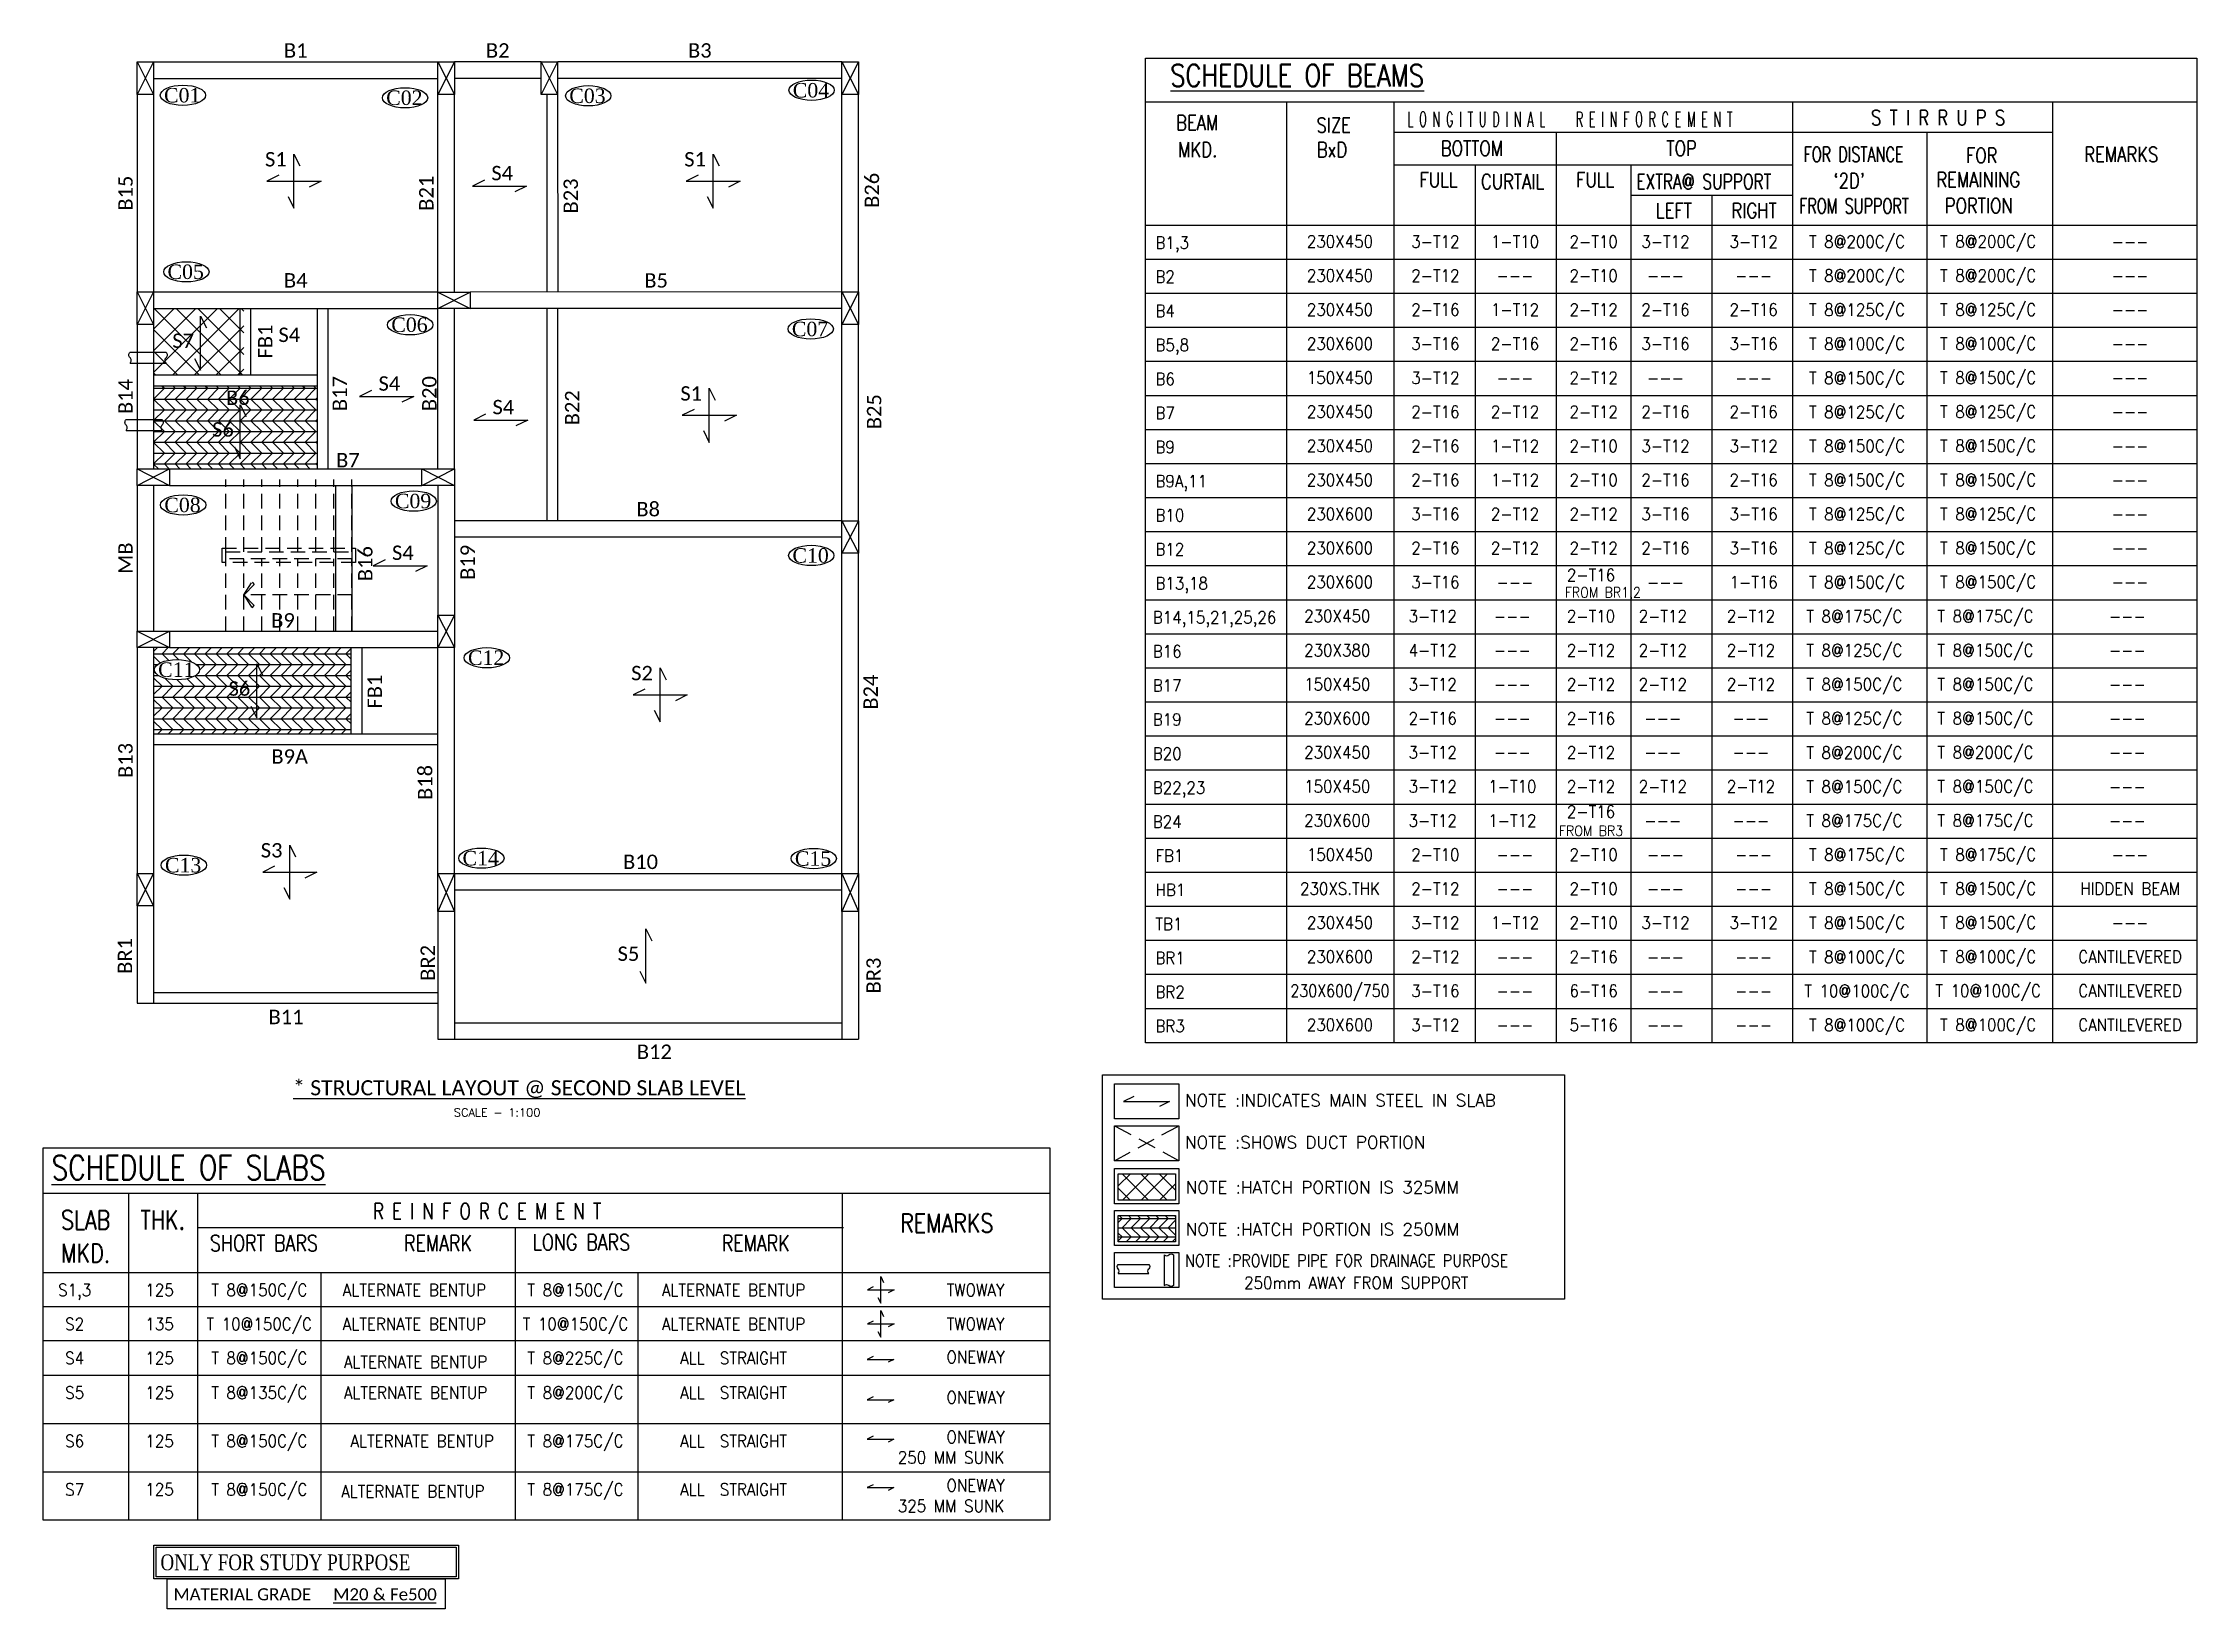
# Model space of a CAD drawing. Extents: x 2007.1 to 2036.9, y 1312.7 to 1334.4.
import ezdxf
from ezdxf.enums import TextEntityAlignment as Align

# ---------------------------------------------------------------- set-up
doc = ezdxf.new("R2010")
doc.units = 0
doc.linetypes.add('HIDDEN', pattern=[0.375, 0.25, -0.125])
for name, color, linetype in [('ARCH__BM_', 253, 'HIDDEN'), ('BAHUBALI_TITLE__BM_', 4, 'CONTINUOUS'), ('BEAM__BM_', 130, 'CONTINUOUS'), ('BEAM_TEXT__BM_', 20, 'CONTINUOUS'), ('BORDER__BM_', 40, 'CONTINUOUS'), ('COLUMN__BM_', 50, 'CONTINUOUS'), ('COLUMN_TEXT__BM_', 7, 'CONTINUOUS'), ('COLUMN_TEXT_BOX__BM_', 253, 'CONTINUOUS'), ('DIMENSIONS__BM_', 251, 'CONTINUOUS'), ('DUCT__BM_', 8, 'HIDDEN'), ('SCHEDULE_TEXT__BM_', 7, 'CONTINUOUS'), ('SECTION_BORDER__BM_', 8, 'CONTINUOUS'), ('SLAB_MARK__BM_', 251, 'CONTINUOUS'), ('SLAB_TEXT__BM_', 7, 'CONTINUOUS'), ('SLEEVE__BM_', 80, 'CONTINUOUS'), ('SUB_TITLE__BM_', 3, 'CONTINUOUS'), ('SUNK_BY_200MM__BM_', 201, 'CONTINUOUS'), ('SUNK_BY_325MM__BM_', 150, 'CONTINUOUS'), ('TABLE__BM_', 251, 'CONTINUOUS'), ('TEXT1__BM_', 1, 'CONTINUOUS'), ('TEXT_LEGEND___BM_', 7, 'CONTINUOUS'), ('TITLE__BM_', 6, 'CONTINUOUS'), ('TITLE_TEXT__BM_', 7, 'CONTINUOUS')]:
    doc.layers.add(name, color=color, linetype=linetype)
doc.styles.add('CALIBRI', font='calibri.ttf')
doc.styles.add('GA', font='GARA.TTF')
doc.styles.add('NAME', font='times.ttf')
doc.styles.add('ROMANS', font='romans')
doc.styles.add('RRR', font='romans.shx', dxfattribs={"height": 0.18})

# ---------------------------------------------------------------- blocks, each defined once
blk = doc.blocks.new('PIPE')
at = {"layer": 'SLEEVE__BM_'}
for p, q in [((0.001, 0.517), (0.001, 0.016)), ((0.151, 0.518), (0.151, 0.015))]:
    blk.add_line(p, q, dxfattribs=at)
for points in [[(0.151, 0.518, -0.422034), (0.076, 0.518)], [(0.151, 0.015, 0.422765), (0.076, 0.015)]]:
    blk.add_lwpolyline(points, format="xyb", dxfattribs=at)
for centre, start, end in [((0.039, 0.48), 44.6329, 135.5046), ((0.039, 0.053), 224.4858, 315.3902)]:
    blk.add_arc(centre, 0.0532, start, end, dxfattribs=at)
blk = doc.blocks.new('SDAHDFS')
at = {"layer": 'SUNK_BY_200MM__BM_'}
h = blk.add_hatch(dxfattribs=at)
h.set_pattern_fill('GLB', color=256, scale=0.1275, style=0)
h.set_pattern_definition([(0, (-589.31622, -728.38512), (0, 0.1275), []), (315, (-589.31622, -728.38512), (0.1275, 0), [0.18031223, -0.18031223]), (45, (-589.31622, -728.38512), (0.1275, 0), [0.18031223, -0.18031223])])
h.paths.add_polyline_path([(-1297.536, -1246.031), (-1297.536, -1246.396), (-1296.741, -1246.396), (-1296.741, -1246.031)])
at = {"layer": 'SUNK_BY_325MM__BM_'}
h = blk.add_hatch(dxfattribs=at)
h.set_pattern_fill('ARCHT02', color=256, scale=0.1275, style=0)
h.set_pattern_definition([(45, (-589.31622, -728.38512), (-0.128021683, 0.128021683), []), (135, (-589.31622, -728.38512), (-0.128021683, -0.128021683), [])])
h.paths.add_polyline_path([(-1297.536, -1245.45), (-1297.536, -1245.815), (-1296.741, -1245.815), (-1296.741, -1245.45)])
at = {"layer": 'DUCT__BM_'}
for p, q in [((-1297.589, -1245.272), (-1296.696, -1244.786)), ((-1296.696, -1245.272), (-1297.589, -1244.786))]:
    blk.add_line(p, q, dxfattribs=at)
at = {"layer": 'SECTION_BORDER__BM_'}
for points in [[(-1297.756, -1244.078), (-1291.35, -1244.078), (-1291.35, -1247.188), (-1297.756, -1247.188)], [(-1297.589, -1244.205), (-1296.696, -1244.205), (-1296.696, -1244.691), (-1297.589, -1244.691)], [(-1297.589, -1244.786), (-1296.696, -1244.786), (-1296.696, -1245.272), (-1297.589, -1245.272)], [(-1297.589, -1245.38), (-1296.696, -1245.38), (-1296.696, -1245.866), (-1297.589, -1245.866)], [(-1297.589, -1245.961), (-1296.696, -1245.961), (-1296.696, -1246.447), (-1297.589, -1246.447)], [(-1297.589, -1246.542), (-1296.696, -1246.542), (-1296.696, -1247.027), (-1297.589, -1247.027)]]:
    blk.add_lwpolyline(points, close=True, dxfattribs=at)
at = {"layer": 'SLAB_MARK__BM_'}
blk.add_lwpolyline([(-1297.322, -1244.379), (-1297.461, -1244.448), (-1296.824, -1244.448), (-1296.963, -1244.518)], dxfattribs=at)
at = {"layer": 'SUNK_BY_200MM__BM_'}
blk.add_lwpolyline([(-1297.536, -1246.031), (-1296.741, -1246.031), (-1296.741, -1246.396), (-1297.536, -1246.396)], close=True, dxfattribs=at)
at = {"layer": 'SUNK_BY_325MM__BM_'}
blk.add_lwpolyline([(-1297.536, -1245.45), (-1296.741, -1245.45), (-1296.741, -1245.815), (-1297.536, -1245.815)], close=True, dxfattribs=at)
at = {"layer": 'SLEEVE__BM_', "xscale": -0.8467714429093139, "yscale": 0.8467714429093139, "zscale": 0.846771442909284, "rotation": 90}
blk.add_blockref('PIPE', (-1297.1, -1246.706), dxfattribs=at)
at = {"layer": 'SLEEVE__BM_', "xscale": -0.8467714429093139, "yscale": 0.8467714429093139, "zscale": 0.846771442909284}
blk.add_blockref('PIPE', (-1296.77, -1247.012), dxfattribs=at)
at = {"layer": 'TEXT_LEGEND___BM_', "linetype": 'CONTINUOUS', "style": 'ROMANS'}
for s, p in [('NOTE :INDICATES MAIN STEEL IN SLAB', (-1296.61, -1244.519)), ('NOTE :SHOWS DUCT PORTION', (-1296.61, -1245.1)), ('NOTE :HATCH PORTION IS 325MM ', (-1296.601, -1245.725)), ('NOTE :HATCH PORTION IS 250MM ', (-1296.599, -1246.308))]:
    blk.add_text(s, height=0.17, dxfattribs=at).set_placement(p)
for s, width, p in [('NOTE :PROVIDE PIPE FOR DRAINAGE PURPOSE', 0.85, (-1296.61, -1246.74)), ('250mm AWAY FROM SUPPORT ', 0.9, (-1295.791, -1247.048))]:
    blk.add_text(s, height=0.17, dxfattribs=dict(at, width=width)).set_placement(p)
blk = doc.blocks.new('FHGH')
at = {"layer": 'BAHUBALI_TITLE__BM_'}
blk.add_line((875.277, 253.274), (876.703, 253.274), dxfattribs=at)
at = {"layer": 'BORDER__BM_'}
blk.add_lwpolyline([(872.975, 253.606), (876.83, 253.606), (876.83, 253.19), (872.975, 253.19)], close=True, dxfattribs=at)
at = {"layer": 'SLAB_TEXT__BM_', "style": 'CALIBRI'}
for s, p in [('MATERIAL GRADE  ', (873.063, 253.308)), ('M20 & Fe500', (875.277, 253.308))]:
    blk.add_text(s, height=0.168, dxfattribs=at).set_placement(p)
blk = doc.blocks.new('SLAB_MARK_2W')
at = {"layer": 'SLAB_MARK__BM_'}
for points in [[(823.179, 262.454), (822.983, 262.356), (823.879, 262.356), (823.684, 262.258)], [(823.334, 262.104), (823.431, 261.908), (823.431, 262.804), (823.529, 262.609)]]:
    blk.add_lwpolyline(points, dxfattribs=at)
blk = doc.blocks.new('FHGJG')
at = {"layer": 'SLAB_MARK__BM_'}
for points in [[(652.264, 340.805), (652.346, 340.641), (652.346, 341.391), (652.428, 341.227)], [(652.135, 341.098), (651.971, 341.016), (652.721, 341.016), (652.557, 340.934)]]:
    blk.add_lwpolyline(points, dxfattribs=at)
blk = doc.blocks.new('R')
at = {"layer": 'BORDER__BM_'}
for points in [[(871.132, 254.446), (878.673, 254.446), (878.673, 253.606), (871.132, 253.606)], [(871.188, 254.39), (878.617, 254.39), (878.617, 253.662), (871.188, 253.662)]]:
    blk.add_lwpolyline(points, close=True, dxfattribs=at)

msp = doc.modelspace()

# ---------------------------------------------------------------- hatches: boundary and pattern name
at = {"layer": 'SUNK_BY_200MM__BM_'}
h = msp.add_hatch(dxfattribs=at)
h.set_pattern_fill('GLB', color=256, scale=0.15, style=0)
h.set_pattern_definition([(0, (3297.68634, 2528.57935), (0, 0.15), []), (315, (3297.68634, 2528.57935), (0.15, 0), [0.212132034, -0.212132034]), (45, (3297.68634, 2528.57935), (0.15, 0), [0.212132034, -0.212132034])])
h.paths.add_polyline_path([(2010.857, 1329.663), (2008.587, 1329.663), (2008.587, 1328.513), (2008.807, 1328.513), (2010.857, 1328.513)])
h.paths.add_polyline_path([(2009.346, 1328.904), (2009.753, 1328.904), (2009.753, 1329.211), (2009.346, 1329.211)], flags=24)
h.paths.add_polyline_path([(2009.538, 1329.369), (2009.971, 1329.369), (2009.971, 1329.676), (2009.538, 1329.676)], flags=9)
h = msp.add_hatch(dxfattribs=at)
h.set_pattern_fill('GLB', color=256, scale=0.15, style=0)
h.set_pattern_definition([(0, (3251.60368, 2552.64755), (0, 0.15), []), (315, (3251.60368, 2552.64755), (0.15, 0), [0.212132034, -0.212132034]), (45, (3251.60368, 2552.64755), (0.15, 0), [0.212132034, -0.212132034])])
h.paths.add_polyline_path([(2011.327, 1326.033), (2008.807, 1326.033), (2008.587, 1326.033), (2008.587, 1324.833), (2011.327, 1324.833)])
edge = h.paths.add_edge_path(flags=16)
edge.add_ellipse((2008.911, 1325.727), major_axis=(-0.314, 0), ratio=0.447656, start_angle=0, end_angle=360)
h.paths.add_polyline_path([(2009.575, 1325.312), (2009.982, 1325.312), (2009.982, 1325.619), (2009.575, 1325.619)], flags=24)
h.paths.add_polyline_path([(2008.599, 1325.572), (2009.194, 1325.572), (2009.194, 1325.879), (2008.599, 1325.879)], flags=24)
at = {"layer": 'SUNK_BY_325MM__BM_'}
h = msp.add_hatch(dxfattribs=at)
h.set_pattern_fill('ARCHT02', color=256, scale=0.15, style=0)
h.set_pattern_definition([(45, (3297.68634, 2528.57935), (-0.150613744, 0.150613744), []), (135, (3297.68634, 2528.57935), (-0.150613744, -0.150613744), [])])
h.paths.add_polyline_path([(2009.837, 1330.735), (2008.587, 1330.735), (2008.587, 1330.515), (2008.587, 1329.813), (2009.837, 1329.813)])
h.paths.add_polyline_path([(2008.795, 1330.133), (2009.202, 1330.133), (2009.202, 1330.441), (2008.795, 1330.441)], flags=24)

# ---------------------------------------------------------------- linework, layer by layer
at = {"layer": 'ARCH__BM_', "ltscale": 0.8}
for p, q in [((2009.587, 1327.363), (2009.587, 1328.363)), ((2009.837, 1327.363), (2009.837, 1328.363)), ((2010.087, 1327.363), (2010.087, 1328.363)), ((2010.337, 1327.363), (2010.337, 1328.363)), ((2010.587, 1327.363), (2010.587, 1328.363)), ((2010.837, 1327.363), (2010.837, 1328.363)), ((2011.087, 1327.363), (2011.087, 1328.363)), ((2011.337, 1327.363), (2011.337, 1328.363)), ((2009.587, 1326.263), (2009.587, 1327.263)), ((2009.837, 1326.263), (2009.837, 1327.263)), ((2010.087, 1326.263), (2010.087, 1327.263)), ((2010.337, 1326.263), (2010.337, 1327.263)), ((2010.587, 1326.263), (2010.587, 1327.263)), ((2010.837, 1326.263), (2010.837, 1327.263)), ((2011.087, 1326.263), (2011.087, 1327.263)), ((2011.337, 1326.263), (2011.337, 1327.263)), ((2009.837, 1326.763), (2009.952, 1326.94)), ((2009.98, 1326.91), (2009.837, 1326.763)), ((2011.337, 1326.763), (2009.837, 1326.763)), ((2009.837, 1326.763), (2009.952, 1326.586)), ((2009.98, 1326.616), (2009.837, 1326.763)), ((2009.952, 1326.94), (2009.98, 1326.91)), ((2009.952, 1326.586), (2009.98, 1326.616))]:
    msp.add_line(p, q, dxfattribs=at)
for points in [[(2009.537, 1327.413), (2011.387, 1327.413), (2011.387, 1327.213), (2009.537, 1327.213)], [(2009.587, 1327.363), (2011.337, 1327.363), (2011.337, 1327.263), (2009.587, 1327.263)]]:
    msp.add_lwpolyline(points, close=True, dxfattribs=at)
at = {"layer": 'BEAM__BM_'}
for p, q in [((2008.587, 1334.153), (2012.527, 1334.153)), ((2008.587, 1333.923), (2012.527, 1333.923)), ((2013.957, 1334.153), (2012.757, 1334.153)), ((2013.957, 1333.923), (2012.757, 1333.923)), ((2018.127, 1334.153), (2014.19, 1334.153)), ((2018.127, 1333.923), (2014.19, 1333.923)), ((2008.357, 1333.703), (2008.357, 1330.965)), ((2008.587, 1333.703), (2008.587, 1330.965)), ((2012.527, 1330.963), (2012.527, 1333.703)), ((2012.757, 1330.963), (2012.757, 1333.703)), ((2014.037, 1333.703), (2014.038, 1330.963)), ((2014.187, 1333.703), (2014.188, 1330.963)), ((2018.127, 1330.965), (2018.127, 1333.703)), ((2018.357, 1330.965), (2018.357, 1333.703)), ((2008.587, 1330.965), (2012.527, 1330.965)), ((2018.127, 1330.965), (2012.977, 1330.963)), ((2008.587, 1330.735), (2012.527, 1330.735)), ((2009.787, 1329.813), (2009.787, 1330.735)), ((2009.937, 1329.813), (2009.937, 1330.735)), ((2010.857, 1328.513), (2010.857, 1330.735)), ((2011.007, 1328.513), (2011.007, 1330.735)), ((2012.527, 1328.513), (2012.527, 1330.733)), ((2012.757, 1328.513), (2012.757, 1330.733)), ((2018.127, 1330.735), (2012.977, 1330.733)), ((2014.037, 1330.733), (2014.037, 1327.793)), ((2014.187, 1330.733), (2014.187, 1327.793)), ((2008.357, 1330.515), (2008.357, 1328.513)), ((2008.587, 1330.515), (2008.587, 1328.513)), ((2018.127, 1327.793), (2018.127, 1330.515)), ((2018.357, 1327.793), (2018.357, 1330.515)), ((2008.587, 1329.813), (2010.857, 1329.813)), ((2008.587, 1329.663), (2010.857, 1329.663)), ((2008.357, 1328.283), (2008.357, 1326.263)), ((2008.587, 1328.283), (2008.587, 1326.263)), ((2008.807, 1328.513), (2012.307, 1328.513)), ((2008.807, 1328.283), (2012.307, 1328.283)), ((2011.107, 1328.283), (2011.107, 1326.263)), ((2011.337, 1328.283), (2011.337, 1326.263)), ((2012.527, 1328.283), (2012.527, 1326.483)), ((2012.757, 1328.283), (2012.757, 1326.483)), ((2018.127, 1327.793), (2012.757, 1327.793)), ((2018.127, 1327.563), (2012.757, 1327.563)), ((2018.127, 1322.903), (2018.127, 1327.343)), ((2018.357, 1322.903), (2018.357, 1327.343)), ((2008.807, 1326.263), (2012.527, 1326.263)), ((2008.357, 1326.033), (2008.357, 1322.903)), ((2008.587, 1326.033), (2008.587, 1322.903)), ((2008.807, 1326.033), (2012.527, 1326.033)), ((2011.327, 1324.833), (2011.327, 1326.033)), ((2011.477, 1324.833), (2011.477, 1326.033)), ((2012.527, 1322.903), (2012.527, 1326.033)), ((2012.757, 1322.903), (2012.757, 1326.033)), ((2012.527, 1324.833), (2008.587, 1324.833)), ((2012.527, 1324.683), (2008.587, 1324.683)), ((2012.757, 1322.903), (2018.127, 1322.903)), ((2012.757, 1322.673), (2018.127, 1322.673)), ((2008.357, 1322.453), (2008.357, 1321.103)), ((2008.587, 1322.453), (2008.587, 1321.103)), ((2012.527, 1322.373), (2012.527, 1320.603)), ((2012.757, 1322.373), (2012.757, 1320.603)), ((2018.127, 1322.373), (2018.127, 1320.603)), ((2018.357, 1322.373), (2018.357, 1320.603)), ((2008.357, 1321.103), (2012.527, 1321.103)), ((2008.587, 1321.253), (2012.527, 1321.253)), ((2012.757, 1320.833), (2018.127, 1320.833)), ((2012.527, 1320.603), (2018.357, 1320.603))]:
    msp.add_line(p, q, dxfattribs=at)
at = {"layer": 'BORDER__BM_'}
for p, q in [((2022.336, 1333.6), (2036.91, 1333.6)), ((2036.91, 1331.887), (2022.336, 1331.887)), ((2007.055, 1318.47), (2021.011, 1318.47))]:
    msp.add_line(p, q, dxfattribs=at)
for points in [[(2022.336, 1334.208), (2036.91, 1334.208), (2036.91, 1320.554), (2022.336, 1320.554)], [(2021.011, 1313.933), (2007.055, 1313.933), (2007.055, 1319.099), (2021.011, 1319.099)]]:
    msp.add_lwpolyline(points, close=True, dxfattribs=at)
at = {"layer": 'COLUMN__BM_'}
for p, q in [((2008.357, 1334.153), (2008.587, 1333.703)), ((2008.587, 1334.153), (2008.357, 1333.703)), ((2012.527, 1334.153), (2012.757, 1333.703)), ((2012.757, 1334.153), (2012.527, 1333.703)), ((2013.957, 1334.153), (2014.187, 1333.703)), ((2014.187, 1334.153), (2013.957, 1333.703)), ((2018.127, 1334.153), (2018.357, 1333.703)), ((2018.357, 1334.153), (2018.127, 1333.703)), ((2008.357, 1330.965), (2008.587, 1330.515)), ((2008.587, 1330.965), (2008.357, 1330.515)), ((2012.527, 1330.733), (2012.977, 1330.963)), ((2012.527, 1330.963), (2012.977, 1330.733)), ((2018.127, 1330.965), (2018.357, 1330.515)), ((2018.357, 1330.965), (2018.127, 1330.515)), ((2008.357, 1328.283), (2008.807, 1328.513)), ((2008.357, 1328.513), (2008.807, 1328.283)), ((2012.307, 1328.283), (2012.757, 1328.513)), ((2012.307, 1328.513), (2012.757, 1328.283)), ((2018.127, 1327.793), (2018.357, 1327.343)), ((2018.357, 1327.793), (2018.127, 1327.343)), ((2012.527, 1326.483), (2012.757, 1326.033)), ((2012.757, 1326.483), (2012.527, 1326.033)), ((2008.357, 1326.033), (2008.807, 1326.263)), ((2008.357, 1326.263), (2008.807, 1326.033)), ((2008.357, 1322.903), (2008.587, 1322.453)), ((2008.587, 1322.903), (2008.357, 1322.453)), ((2012.527, 1322.903), (2012.757, 1322.373)), ((2012.757, 1322.903), (2012.527, 1322.373)), ((2018.127, 1322.903), (2018.357, 1322.373)), ((2018.357, 1322.903), (2018.127, 1322.373))]:
    msp.add_line(p, q, dxfattribs=at)
for points in [[(2008.357, 1334.153), (2008.587, 1334.153), (2008.587, 1333.703), (2008.357, 1333.703)], [(2012.527, 1334.153), (2012.757, 1334.153), (2012.757, 1333.703), (2012.527, 1333.703)], [(2013.957, 1334.153), (2014.187, 1334.153), (2014.187, 1333.703), (2013.957, 1333.703)], [(2018.127, 1334.153), (2018.357, 1334.153), (2018.357, 1333.703), (2018.127, 1333.703)], [(2008.357, 1330.965), (2008.587, 1330.965), (2008.587, 1330.515), (2008.357, 1330.515)], [(2012.527, 1330.733), (2012.527, 1330.963), (2012.977, 1330.963), (2012.977, 1330.733)], [(2018.127, 1330.965), (2018.357, 1330.965), (2018.357, 1330.515), (2018.127, 1330.515)], [(2008.357, 1328.283), (2008.357, 1328.513), (2008.807, 1328.513), (2008.807, 1328.283)], [(2012.307, 1328.283), (2012.307, 1328.513), (2012.757, 1328.513), (2012.757, 1328.283)], [(2018.127, 1327.793), (2018.357, 1327.793), (2018.357, 1327.343), (2018.127, 1327.343)], [(2012.527, 1326.483), (2012.757, 1326.483), (2012.757, 1326.033), (2012.527, 1326.033)], [(2008.357, 1326.033), (2008.357, 1326.263), (2008.807, 1326.263), (2008.807, 1326.033)], [(2008.357, 1322.903), (2008.587, 1322.903), (2008.587, 1322.453), (2008.357, 1322.453)], [(2012.527, 1322.903), (2012.757, 1322.903), (2012.757, 1322.373), (2012.527, 1322.373)], [(2018.127, 1322.903), (2018.357, 1322.903), (2018.357, 1322.373), (2018.127, 1322.373)]]:
    msp.add_lwpolyline(points, close=True, dxfattribs=at)
at = {"layer": 'COLUMN_TEXT_BOX__BM_'}
for centre in [(2017.708, 1333.761), (2008.993, 1333.691), (2012.072, 1333.656), (2014.611, 1333.684), (2009.042, 1331.243), (2012.143, 1330.509), (2017.695, 1330.451), (2008.997, 1328.011), (2012.193, 1328.065), (2017.703, 1327.311), (2008.911, 1325.727), (2013.206, 1325.892), (2009.006, 1323.017), (2013.13, 1323.114), (2017.737, 1323.108)]:
    msp.add_ellipse(centre, major_axis=(-0.314, 0), ratio=0.447656, dxfattribs=at)
at = {"layer": 'SLAB_MARK__BM_'}
for points in [[(2013.172, 1332.515), (2013.008, 1332.433), (2013.758, 1332.433), (2013.594, 1332.351)], [(2009.156, 1330.044), (2009.238, 1329.881), (2009.238, 1330.63), (2009.319, 1330.467)], [(2011.607, 1329.597), (2011.443, 1329.516), (2012.193, 1329.516), (2012.029, 1329.434)], [(2009.707, 1328.815), (2009.789, 1328.651), (2009.789, 1329.401), (2009.871, 1329.237)], [(2013.187, 1329.27), (2013.024, 1329.188), (2013.773, 1329.188), (2013.61, 1329.106)], [(2011.795, 1327.251), (2011.631, 1327.169), (2012.381, 1327.169), (2012.217, 1327.087)], [(2009.936, 1325.223), (2010.018, 1325.059), (2010.018, 1325.809), (2010.1, 1325.645)], [(2015.328, 1321.546), (2015.41, 1321.382), (2015.41, 1322.132), (2015.492, 1321.969)], [(2018.559, 1316.205), (2018.478, 1316.165), (2018.848, 1316.165), (2018.767, 1316.125)], [(2018.559, 1315.646), (2018.478, 1315.605), (2018.848, 1315.605), (2018.767, 1315.565)], [(2018.559, 1315.098), (2018.478, 1315.057), (2018.848, 1315.057), (2018.767, 1315.017)], [(2018.559, 1314.426), (2018.478, 1314.386), (2018.848, 1314.386), (2018.767, 1314.345)]]:
    msp.add_lwpolyline(points, dxfattribs=at)
at = {"layer": 'TABLE__BM_'}
for p, q in [((2024.292, 1333.6), (2024.292, 1320.554)), ((2025.778, 1333.6), (2025.778, 1320.554)), ((2031.306, 1333.6), (2031.306, 1320.554)), ((2034.906, 1333.6), (2034.906, 1320.554)), ((2034.906, 1333.177), (2025.778, 1333.177)), ((2028.029, 1333.177), (2028.029, 1320.554)), ((2031.306, 1333.177), (2031.306, 1320.554)), ((2033.168, 1333.177), (2033.168, 1320.554)), ((2025.778, 1332.726), (2028.029, 1332.726)), ((2026.907, 1332.726), (2026.907, 1320.554)), ((2028.029, 1332.726), (2031.306, 1332.726)), ((2029.062, 1332.726), (2029.062, 1320.554)), ((2031.306, 1332.726), (2031.306, 1320.554)), ((2029.062, 1332.307), (2031.306, 1332.307)), ((2030.184, 1332.307), (2030.184, 1320.554)), ((2036.91, 1331.415), (2022.336, 1331.415)), ((2036.91, 1330.943), (2022.336, 1330.943)), ((2036.91, 1330.471), (2022.336, 1330.471)), ((2036.91, 1329.999), (2022.336, 1329.999)), ((2036.91, 1329.526), (2022.336, 1329.526)), ((2036.91, 1329.054), (2022.336, 1329.054)), ((2036.91, 1328.582), (2022.336, 1328.582)), ((2036.91, 1328.11), (2022.336, 1328.11)), ((2036.91, 1327.637), (2022.336, 1327.637)), ((2036.91, 1327.165), (2022.336, 1327.165)), ((2036.91, 1326.693), (2022.336, 1326.693)), ((2036.91, 1326.221), (2022.336, 1326.221)), ((2036.91, 1325.749), (2022.336, 1325.749)), ((2036.91, 1325.276), (2022.336, 1325.276)), ((2036.91, 1324.804), (2022.336, 1324.804)), ((2036.91, 1324.332), (2022.336, 1324.332)), ((2036.91, 1323.86), (2022.336, 1323.86)), ((2036.91, 1323.387), (2022.336, 1323.387)), ((2036.91, 1322.915), (2022.336, 1322.915)), ((2036.91, 1322.443), (2022.336, 1322.443)), ((2036.91, 1321.971), (2022.336, 1321.971)), ((2036.91, 1321.499), (2022.336, 1321.499)), ((2036.91, 1321.026), (2022.336, 1321.026)), ((2008.245, 1313.933), (2008.245, 1318.47)), ((2009.198, 1313.933), (2009.198, 1318.47)), ((2009.198, 1313.933), (2009.198, 1318.47)), ((2009.198, 1313.933), (2009.198, 1318.47)), ((2009.198, 1313.933), (2009.198, 1318.47)), ((2009.198, 1313.933), (2009.198, 1318.47)), ((2018.138, 1313.933), (2018.138, 1318.47)), ((2018.138, 1313.933), (2018.138, 1318.47)), ((2018.138, 1313.933), (2018.138, 1318.47)), ((2018.138, 1313.933), (2018.138, 1318.47)), ((2018.138, 1313.933), (2018.138, 1318.47)), ((2009.198, 1317.995), (2018.151, 1317.995)), ((2013.602, 1313.933), (2013.602, 1317.995)), ((2007.055, 1317.37), (2021.011, 1317.37)), ((2010.909, 1313.933), (2010.909, 1317.37)), ((2015.305, 1313.933), (2015.305, 1317.37)), ((2007.055, 1316.898), (2021.011, 1316.898)), ((2007.055, 1316.426), (2021.011, 1316.426)), ((2007.055, 1316.426), (2021.011, 1316.426)), ((2007.055, 1315.947), (2021.011, 1315.947)), ((2007.055, 1315.276), (2021.011, 1315.276)), ((2007.055, 1314.604), (2021.011, 1314.604))]:
    msp.add_line(p, q, dxfattribs=at)

# ---------------------------------------------------------------- block references
at = {"layer": 'BAHUBALI_TITLE__BM_'}
for name, p, xscale, yscale, zscale in [('SLAB_MARK_2W', (1678.611, 1208.782), 0.4129732071154703, 0.4129732071154703, 0.4129732071154703), ('SLAB_MARK_2W', (1678.611, 1208.31), 0.4129732071154703, 0.4129732071154703, 0.4129732071154703), ('R', (1520.757, 1171.101), 0.5599999999999999, 0.5599999999999999, 0.5599999999999999)]:
    msp.add_blockref(name, p, dxfattribs=dict(at, xscale=xscale, yscale=yscale, zscale=zscale))
msp.add_blockref('FHGH', (1135.8, 1059.515), dxfattribs=at)
at = {"layer": 'DIMENSIONS__BM_'}
msp.add_blockref('SDAHDFS', (3319.494, 2564.189), dxfattribs=at)
at = {"layer": 'SLAB_MARK__BM_'}
for p in [(1358.187, 991.485), (1363.998, 991.485), (1363.944, 988.238), (1363.262, 984.361), (1358.128, 981.904)]:
    msp.add_blockref('FHGJG', p, dxfattribs=at)
at = {"layer": 'SLEEVE__BM_', "xscale": -0.9962016975403694, "yscale": 0.9962016975403694, "zscale": 0.996201697540334, "rotation": 90}
for p in [(2008.776, 1330.129), (2008.721, 1329.196)]:
    msp.add_blockref('PIPE', p, dxfattribs=at)

# ---------------------------------------------------------------- texts
at = {"layer": 'BEAM_TEXT__BM_', "style": 'CALIBRI'}
for s, p in [('B1', (2010.557, 1334.153)), ('B2', (2013.357, 1334.153)), ('B3', (2016.158, 1334.153)), ('B4', (2010.557, 1330.965)), ('B5', (2015.552, 1330.964)), ('B6', (2009.754, 1329.338)), ('B7', (2011.28, 1328.472)), ('B8', (2015.442, 1327.793)), ('B9', (2010.38, 1326.251)), ('B9A', (2010.473, 1324.363)), ('B10', (2015.336, 1322.903)), ('B11', (2010.423, 1320.752)), ('B12', (2015.528, 1320.27))]:
    msp.add_text(s, height=0.2, dxfattribs=at).set_placement(p, align=Align.BOTTOM_CENTER)
for s, p in [('B15', (2008.357, 1332.334)), ('B21', (2012.527, 1332.333)), ('B23', (2014.529, 1332.295)), ('B26', (2018.703, 1332.373)), ('FB1', (2010.294, 1330.277)), ('B14', (2008.357, 1329.514)), ('B17', (2011.327, 1329.555)), ('B20', (2012.569, 1329.555)), ('B22', (2014.549, 1329.358)), ('B25', (2018.734, 1329.304)), ('MB', (2008.357, 1327.273)), ('B16', (2011.681, 1327.197)), ('B19', (2013.1, 1327.216)), ('FB1', (2011.812, 1325.423)), ('B24', (2018.686, 1325.415)), ('B13', (2008.357, 1324.468)), ('B18', (2012.51, 1324.163)), ('BR1', (2008.349, 1321.758)), ('BR2', (2012.547, 1321.662)), ('BR3', (2018.726, 1321.487))]:
    msp.add_text(s, height=0.2, rotation=90, dxfattribs=at).set_placement(p, align=Align.BOTTOM_CENTER)
at = {"layer": 'COLUMN_TEXT__BM_', "style": 'NAME'}
for s, p in [('C01', (2008.732, 1333.592, 0)), ('C02', (2011.811, 1333.557, 0)), ('C03', (2014.349, 1333.584, 0)), ('C04', (2017.447, 1333.661, 0)), ('C05', (2008.78, 1331.144, 0)), ('C06', (2011.882, 1330.41, 0)), ('C07', (2017.434, 1330.351, 0)), ('C08', (2008.736, 1327.911, 0)), ('C09', (2011.932, 1327.966, 0)), ('C10', (2017.442, 1327.211, 0)), ('C12', (2012.945, 1325.793, 0)), ('C11', (2008.65, 1325.628, 0)), ('C14', (2012.869, 1323.014, 0)), ('C15', (2017.476, 1323.009, 0)), ('C13', (2008.745, 1322.917, 0))]:
    msp.add_text(s, height=0.2, dxfattribs=at).set_placement(p)
at = {"layer": 'SCHEDULE_TEXT__BM_', "linetype": 'CONTINUOUS', "style": 'ROMANS', "width": 0.9}
for s, p in [('B1,3', (2022.474, 1331.562)), ('B2', (2022.474, 1331.09)), ('B4', (2022.474, 1330.617)), ('B5,8', (2022.474, 1330.145)), ('B6', (2022.474, 1329.673)), ('B7', (2022.474, 1329.201)), ('B9', (2022.474, 1328.729)), ('B9A,11', (2022.474, 1328.256)), ('B10', (2022.474, 1327.784)), ('B12', (2022.474, 1327.312)), ('B13,18', (2022.474, 1326.84)), ('B14,15,21,25,26', (2022.437, 1326.367)), ('B16', (2022.437, 1325.895)), ('B17', (2022.437, 1325.423)), ('B19', (2022.437, 1324.951)), ('B20', (2022.437, 1324.479)), ('B22,23', (2022.437, 1324.006)), ('B24', (2022.437, 1323.534)), ('FB1', (2022.474, 1323.062)), ('HB1', (2022.474, 1322.59)), ('TB1', (2022.474, 1322.117)), ('BR1', (2022.474, 1321.645)), ('BR2', (2022.474, 1321.173)), ('BR3', (2022.474, 1320.701))]:
    msp.add_text(s, height=0.17, dxfattribs=at).set_placement(p)
at = {"layer": 'SCHEDULE_TEXT__BM_', "linetype": 'CONTINUOUS', "style": 'ROMANS'}
for s, height, width, p in [('230X450', 0.17, 0.9, (2025.031, 1331.579)), ('3-T12', 0.17, 0.9, (2026.354, 1331.578)), ('1-T10', 0.17, 0.9, (2027.457, 1331.578)), ('2-T10', 0.17, 0.9, (2028.548, 1331.578)), ('3-T12', 0.17, 0.9, (2029.544, 1331.578)), ('3-T12', 0.17, 0.9, (2030.765, 1331.578)), ('T 8@200C/C', 0.17, 0.9, (2032.199, 1331.577)), ('T 8@200C/C', 0.17, 0.9, (2034.016, 1331.579)), ('---', 0.17, 0.9, (2035.983, 1331.579)), ('230X450', 0.17, 0.9, (2025.031, 1331.107)), ('2-T12', 0.17, 0.9, (2026.354, 1331.106)), ('2-T10', 0.17, 0.9, (2028.548, 1331.106)), ('T 8@200C/C', 0.17, 0.9, (2032.199, 1331.105)), ('T 8@200C/C', 0.17, 0.9, (2034.016, 1331.107)), ('---', 0.17, 0.9, (2027.457, 1331.106)), ('---', 0.17, 0.9, (2029.544, 1331.106)), ('---', 0.17, 0.9, (2030.765, 1331.106)), ('---', 0.17, 0.9, (2035.983, 1331.107)), ('230X450', 0.17, 0.9, (2025.031, 1330.635)), ('2-T16', 0.17, 0.9, (2026.354, 1330.634)), ('1-T12', 0.17, 0.9, (2027.457, 1330.634)), ('2-T12', 0.17, 0.9, (2028.548, 1330.634)), ('2-T16', 0.17, 0.9, (2029.544, 1330.634)), ('2-T16', 0.17, 0.9, (2030.765, 1330.634)), ('T 8@125C/C', 0.17, 0.9, (2032.199, 1330.632)), ('T 8@125C/C', 0.17, 0.9, (2034.016, 1330.634)), ('---', 0.17, 0.9, (2035.983, 1330.634)), ('230X600', 0.17, 0.9, (2025.031, 1330.162)), ('3-T16', 0.17, 0.9, (2026.354, 1330.161)), ('2-T16', 0.17, 0.9, (2027.457, 1330.161)), ('2-T16', 0.17, 0.9, (2028.548, 1330.161)), ('3-T16', 0.17, 0.9, (2029.544, 1330.161)), ('3-T16', 0.17, 0.9, (2030.765, 1330.161)), ('T 8@100C/C', 0.17, 0.9, (2032.199, 1330.16)), ('T 8@100C/C', 0.17, 0.9, (2034.016, 1330.162)), ('---', 0.17, 0.9, (2035.983, 1330.162)), ('150X450', 0.17, 0.9, (2025.031, 1329.69)), ('3-T12', 0.17, 0.9, (2026.354, 1329.689)), ('---', 0.17, 0.9, (2027.457, 1329.689)), ('2-T12', 0.17, 0.9, (2028.548, 1329.689)), ('---', 0.17, 0.9, (2029.544, 1329.689)), ('---', 0.17, 0.9, (2030.765, 1329.689)), ('T 8@150C/C', 0.17, 0.9, (2032.199, 1329.688)), ('T 8@150C/C', 0.17, 0.9, (2034.016, 1329.69)), ('---', 0.17, 0.9, (2035.983, 1329.69)), ('230X450', 0.17, 0.9, (2025.031, 1329.218)), ('2-T16', 0.17, 0.9, (2026.354, 1329.217)), ('2-T12', 0.17, 0.9, (2027.457, 1329.217)), ('2-T12', 0.17, 0.9, (2028.548, 1329.217)), ('2-T16', 0.17, 0.9, (2029.544, 1329.217)), ('2-T16', 0.17, 0.9, (2030.765, 1329.217)), ('T 8@125C/C', 0.17, 0.9, (2032.199, 1329.216)), ('T 8@125C/C', 0.17, 0.9, (2034.016, 1329.218)), ('---', 0.17, 0.9, (2035.983, 1329.218)), ('230X450', 0.17, 0.9, (2025.031, 1328.746)), ('2-T16', 0.17, 0.9, (2026.354, 1328.745)), ('1-T12', 0.17, 0.9, (2027.457, 1328.745)), ('2-T10', 0.17, 0.9, (2028.548, 1328.745)), ('3-T12', 0.17, 0.9, (2029.544, 1328.745)), ('3-T12', 0.17, 0.9, (2030.765, 1328.745)), ('T 8@150C/C', 0.17, 0.9, (2032.199, 1328.743)), ('T 8@150C/C', 0.17, 0.9, (2034.016, 1328.746)), ('---', 0.17, 0.9, (2035.983, 1328.746)), ('230X450', 0.17, 0.9, (2025.031, 1328.273)), ('2-T16', 0.17, 0.9, (2026.354, 1328.273)), ('1-T12', 0.17, 0.9, (2027.457, 1328.273)), ('2-T10', 0.17, 0.9, (2028.548, 1328.273)), ('2-T16', 0.17, 0.9, (2029.544, 1328.273)), ('2-T16', 0.17, 0.9, (2030.765, 1328.273)), ('T 8@150C/C', 0.17, 0.9, (2032.199, 1328.271)), ('T 8@150C/C', 0.17, 0.9, (2034.016, 1328.273)), ('---', 0.17, 0.9, (2035.983, 1328.273)), ('230X600', 0.17, 0.9, (2025.031, 1327.801)), ('3-T16', 0.17, 0.9, (2026.354, 1327.8)), ('2-T12', 0.17, 0.9, (2027.457, 1327.8)), ('2-T12', 0.17, 0.9, (2028.548, 1327.8)), ('3-T16', 0.17, 0.9, (2029.544, 1327.8)), ('3-T16', 0.17, 0.9, (2030.765, 1327.8)), ('T 8@125C/C', 0.17, 0.9, (2032.199, 1327.799)), ('T 8@125C/C', 0.17, 0.9, (2034.016, 1327.801)), ('---', 0.17, 0.9, (2035.983, 1327.801)), ('230X600', 0.17, 0.9, (2025.031, 1327.329)), ('2-T16', 0.17, 0.9, (2026.354, 1327.328)), ('2-T12', 0.17, 0.9, (2027.457, 1327.328)), ('2-T12', 0.17, 0.9, (2028.548, 1327.328)), ('2-T16', 0.17, 0.9, (2029.544, 1327.328)), ('3-T16', 0.17, 0.9, (2030.765, 1327.328)), ('T 8@125C/C', 0.17, 0.9, (2032.199, 1327.327)), ('T 8@150C/C', 0.17, 0.9, (2034.016, 1327.329)), ('---', 0.17, 0.9, (2035.983, 1327.329)), ('2-T16', 0.17, 0.9, (2028.511, 1326.954)), ('T 8@150C/C', 0.17, 0.9, (2032.199, 1326.855)), ('T 8@150C/C', 0.17, 0.9, (2034.016, 1326.857)), ('230X600', 0.17, 0.9, (2025.031, 1326.857)), ('3-T16', 0.17, 0.9, (2026.354, 1326.856)), ('---', 0.17, 0.9, (2027.457, 1326.856)), ('FROM BR1,2', 0.1417, 0.9, (2028.675, 1326.728)), ('---', 0.17, 0.9, (2029.544, 1326.856)), ('1-T16', 0.17, 0.9, (2030.765, 1326.856)), ('---', 0.17, 0.9, (2035.983, 1326.857)), ('230X450', 0.17, 0.9, (2024.994, 1326.385)), ('3-T12', 0.17, 0.9, (2026.317, 1326.384)), ('---', 0.17, 0.9, (2027.42, 1326.384)), ('2-T10', 0.17, 0.9, (2028.511, 1326.384)), ('2-T12', 0.17, 0.9, (2029.507, 1326.384)), ('2-T12', 0.17, 0.9, (2030.728, 1326.384)), ('T 8@175C/C', 0.17, 0.9, (2032.162, 1326.382)), ('T 8@175C/C', 0.17, 0.9, (2033.979, 1326.384)), ('---', 0.17, 0.9, (2035.946, 1326.384)), ('230X380', 0.17, 0.9, (2024.994, 1325.912)), ('4-T12', 0.17, 0.9, (2026.317, 1325.911)), ('---', 0.17, 0.9, (2027.42, 1325.911)), ('2-T12', 0.17, 0.9, (2028.511, 1325.911)), ('2-T12', 0.17, 0.9, (2029.507, 1325.911)), ('2-T12', 0.17, 0.9, (2030.728, 1325.911)), ('T 8@125C/C', 0.17, 0.9, (2032.162, 1325.91)), ('T 8@150C/C', 0.17, 0.9, (2033.979, 1325.912)), ('---', 0.17, 0.9, (2035.946, 1325.912)), ('150X450', 0.17, 0.9, (2024.994, 1325.44)), ('3-T12', 0.17, 0.9, (2026.317, 1325.439)), ('2-T12', 0.17, 0.9, (2028.511, 1325.439)), ('2-T12', 0.17, 0.9, (2029.507, 1325.439)), ('2-T12', 0.17, 0.9, (2030.728, 1325.439)), ('T 8@150C/C', 0.17, 0.9, (2032.162, 1325.438)), ('T 8@150C/C', 0.17, 0.9, (2033.979, 1325.44)), ('---', 0.17, 0.9, (2027.42, 1325.439)), ('---', 0.17, 0.9, (2035.946, 1325.44)), ('230X600', 0.17, 0.9, (2024.994, 1324.968)), ('2-T16', 0.17, 0.9, (2026.317, 1324.967)), ('---', 0.17, 0.9, (2027.42, 1324.967)), ('2-T16', 0.17, 0.9, (2028.511, 1324.967)), ('---', 0.17, 0.9, (2029.507, 1324.967)), ('---', 0.17, 0.9, (2030.728, 1324.967)), ('T 8@125C/C', 0.17, 0.9, (2032.162, 1324.966)), ('T 8@150C/C', 0.17, 0.9, (2033.979, 1324.968)), ('---', 0.17, 0.9, (2035.946, 1324.968)), ('230X450', 0.17, 0.9, (2024.994, 1324.496)), ('3-T12', 0.17, 0.9, (2026.317, 1324.495)), ('2-T12', 0.17, 0.9, (2028.511, 1324.495)), ('T 8@200C/C', 0.17, 0.9, (2032.162, 1324.493)), ('T 8@200C/C', 0.17, 0.9, (2033.979, 1324.496)), ('---', 0.17, 0.9, (2027.42, 1324.495)), ('---', 0.17, 0.9, (2029.507, 1324.495)), ('---', 0.17, 0.9, (2030.728, 1324.495)), ('---', 0.17, 0.9, (2035.946, 1324.496)), ('150X450', 0.17, 0.9, (2024.994, 1324.023)), ('3-T12', 0.17, 0.9, (2026.317, 1324.023)), ('1-T10', 0.17, 0.9, (2027.42, 1324.023)), ('2-T12', 0.17, 0.9, (2028.511, 1324.023)), ('2-T12', 0.17, 0.9, (2029.507, 1324.023)), ('2-T12', 0.17, 0.9, (2030.728, 1324.023)), ('T 8@150C/C', 0.17, 0.9, (2032.162, 1324.021)), ('T 8@150C/C', 0.17, 0.9, (2033.979, 1324.023)), ('---', 0.17, 0.9, (2035.946, 1324.023)), ('2-T16', 0.17, 0.9, (2028.511, 1323.674)), ('T 8@175C/C', 0.17, 0.9, (2032.162, 1323.549)), ('T 8@175C/C', 0.17, 0.9, (2033.979, 1323.551)), ('230X600', 0.17, 0.9, (2024.994, 1323.551)), ('3-T12', 0.17, 0.9, (2026.317, 1323.55)), ('1-T12', 0.17, 0.9, (2027.42, 1323.55)), ('FROM BR3', 0.1417, 0.9, (2028.511, 1323.422)), ('---', 0.17, 0.9, (2029.507, 1323.55)), ('---', 0.17, 0.9, (2030.728, 1323.55)), ('---', 0.17, 0.9, (2035.946, 1323.551)), ('150X450', 0.17, 0.9, (2025.031, 1323.079)), ('2-T10', 0.17, 0.9, (2026.354, 1323.078)), ('2-T10', 0.17, 0.9, (2028.548, 1323.078)), ('T 8@175C/C', 0.17, 0.9, (2032.199, 1323.077)), ('T 8@175C/C', 0.17, 0.9, (2034.016, 1323.079)), ('---', 0.17, 0.9, (2027.457, 1323.078)), ('---', 0.17, 0.9, (2029.544, 1323.078)), ('---', 0.17, 0.9, (2030.765, 1323.078)), ('---', 0.17, 0.9, (2035.983, 1323.079)), ('230XS.THK', 0.17, 0.9, (2025.031, 1322.607)), ('2-T12', 0.17, 0.9, (2026.354, 1322.606)), ('---', 0.17, 0.9, (2027.457, 1322.606)), ('2-T10', 0.17, 0.9, (2028.548, 1322.606)), ('---', 0.17, 0.9, (2029.544, 1322.606)), ('---', 0.17, 0.9, (2030.765, 1322.606)), ('T 8@150C/C', 0.17, 0.9, (2032.199, 1322.605)), ('T 8@150C/C', 0.17, 0.9, (2034.016, 1322.607)), ('HIDDEN BEAM', 0.17, 0.9, (2035.983, 1322.607)), ('230X450', 0.17, 0.9, (2025.031, 1322.135)), ('3-T12', 0.17, 0.9, (2026.354, 1322.134)), ('1-T12', 0.17, 0.9, (2027.457, 1322.134)), ('2-T10', 0.17, 0.9, (2028.548, 1322.134)), ('3-T12', 0.17, 0.9, (2029.544, 1322.134)), ('3-T12', 0.17, 0.9, (2030.765, 1322.134)), ('T 8@150C/C', 0.17, 0.9, (2032.199, 1322.132)), ('T 8@150C/C', 0.17, 0.9, (2034.016, 1322.134)), ('---', 0.17, 0.9, (2035.983, 1322.134)), ('230X600', 0.17, 0.9, (2025.031, 1321.662)), ('2-T12', 0.17, 0.9, (2026.354, 1321.661)), ('---', 0.17, 0.9, (2027.457, 1321.661)), ('2-T16', 0.17, 0.9, (2028.548, 1321.661)), ('---', 0.17, 0.9, (2029.544, 1321.661)), ('---', 0.17, 0.9, (2030.765, 1321.661)), ('T 8@100C/C', 0.17, 0.9, (2032.199, 1321.66)), ('T 8@100C/C', 0.17, 0.9, (2034.016, 1321.662)), ('CANTILEVERED', 0.17, 0.9, (2035.983, 1321.662)), ('230X600/750', 0.17, 0.85, (2025.031, 1321.19)), ('T 10@100C/C', 0.17, 0.9, (2032.199, 1321.188)), ('T 10@100C/C', 0.17, 0.9, (2034.016, 1321.19)), ('3-T16', 0.17, 0.9, (2026.354, 1321.189)), ('---', 0.17, 0.9, (2027.457, 1321.189)), ('6-T16', 0.17, 0.9, (2028.548, 1321.189)), ('---', 0.17, 0.9, (2029.544, 1321.189)), ('---', 0.17, 0.9, (2030.765, 1321.189)), ('CANTILEVERED', 0.17, 0.9, (2035.983, 1321.19)), ('230X600', 0.17, 0.9, (2025.031, 1320.718)), ('3-T12', 0.17, 0.9, (2026.354, 1320.717)), ('---', 0.17, 0.9, (2027.457, 1320.717)), ('5-T16', 0.17, 0.9, (2028.548, 1320.717)), ('---', 0.17, 0.9, (2029.544, 1320.717)), ('---', 0.17, 0.9, (2030.765, 1320.717)), ('T 8@100C/C', 0.17, 0.9, (2032.199, 1320.716)), ('T 8@100C/C', 0.17, 0.9, (2034.016, 1320.718)), ('CANTILEVERED', 0.17, 0.9, (2035.983, 1320.718))]:
    msp.add_text(s, height=height, dxfattribs=dict(at, width=width)).set_placement(p, align=Align.CENTER)
at = {"layer": 'SCHEDULE_TEXT__BM_', "linetype": 'CONTINUOUS', "style": 'ROMANS', "width": 0.9}
for s, p in [('S1,3', (2007.493, 1316.99)), ('125', (2008.67, 1316.99)), ('T 8@150C/C', (2010.052, 1316.99)), ('ALTERNATE BENTUP', (2012.202, 1316.99)), ('T 8@150C/C', (2014.435, 1316.99)), ('ALTERNATE BENTUP', (2016.626, 1316.99)), ('TWOWAY', (2019.98, 1316.99)), ('S2', (2007.493, 1316.518)), ('135', (2008.67, 1316.518)), ('T 10@150C/C', (2010.052, 1316.518)), ('ALTERNATE BENTUP', (2012.202, 1316.518)), ('T 10@150C/C', (2014.435, 1316.518)), ('ALTERNATE BENTUP', (2016.626, 1316.518)), ('TWOWAY', (2019.98, 1316.518)), ('T 8@150C/C', (2010.052, 1316.046)), ('T 8@225C/C', (2014.435, 1316.046)), ('S4', (2007.493, 1316.046)), ('125', (2008.67, 1316.046)), ('ALTERNATE BENTUP', (2012.218, 1315.993)), ('ALL  STRAIGHT', (2016.626, 1316.046)), ('ONEWAY', (2019.98, 1316.06)), ('S5', (2007.493, 1315.567)), ('125', (2008.67, 1315.567)), ('T 8@135C/C', (2010.052, 1315.567)), ('ALTERNATE BENTUP', (2012.218, 1315.567)), ('T 8@200C/C', (2014.435, 1315.567)), ('ALL  STRAIGHT', (2016.626, 1315.567)), ('ONEWAY', (2019.98, 1315.501)), ('S6', (2007.493, 1314.896)), ('125', (2008.67, 1314.896)), ('T 8@150C/C', (2010.052, 1314.896)), ('ALTERNATE BENTUP', (2012.309, 1314.896)), ('T 8@175C/C', (2014.435, 1314.896)), ('ALL  STRAIGHT', (2016.626, 1314.896)), ('ONEWAY', (2019.98, 1314.952)), ('250 MM SUNK', (2019.64, 1314.668)), ('ONEWAY', (2019.98, 1314.281)), ('S7', (2007.493, 1314.224)), ('125', (2008.67, 1314.225)), ('T 8@150C/C', (2010.052, 1314.224)), ('ALTERNATE BENTUP', (2012.181, 1314.199)), ('T 8@175C/C', (2014.435, 1314.224)), ('ALL  STRAIGHT', (2016.626, 1314.224)), ('325 MM SUNK', (2019.64, 1313.997))]:
    msp.add_text(s, height=0.17, dxfattribs=at).set_placement(p, align=Align.BOTTOM_CENTER)
at = {"layer": 'SLAB_TEXT__BM_', "style": 'CALIBRI'}
for s, p in [('S1', (2010.131, 1332.704)), ('S4', (2013.268, 1332.512)), ('S1', (2015.942, 1332.704)), ('S7', (2008.846, 1330.188)), ('S4', (2010.317, 1330.27)), ('S4', (2011.704, 1329.595)), ('S4', (2013.284, 1329.268)), ('S1', (2015.888, 1329.457)), ('S6', (2009.398, 1328.958)), ('S4', (2011.891, 1327.248)), ('S6', (2009.626, 1325.366)), ('S2', (2015.206, 1325.58)), ('S3', (2010.072, 1323.123)), ('S5', (2015.018, 1321.689))]:
    msp.add_text(s, height=0.2, dxfattribs=at).set_placement(p)
at = {"layer": 'SUB_TITLE__BM_', "style": 'ROMANS'}
for s, height, width, p in [('BEAM', 0.2078, 0.8, (2022.761, 1333.206)), ('SIZE', 0.2078, 0.8, (2024.707, 1333.173)), ('L O N G I T U D I N A L   R E I N F O R C E M E N T', 0.20778, 0.55, (2025.967, 1333.256)), ('S T I R R U P S', 0.20778, 0.8, (2032.393, 1333.278)), ('MKD.', 0.2078, 0.8, (2022.789, 1332.835)), ('BxD', 0.2078, 0.8, (2024.712, 1332.832)), ('BOTTOM', 0.2078, 0.8, (2026.43, 1332.851)), ('TOP', 0.2078, 0.8, (2029.557, 1332.851)), ('FOR DISTANCE ', 0.20778, 0.7, (2031.459, 1332.768)), ('FOR', 0.2078, 0.8, (2033.71, 1332.753)), ('REMARKS', 0.2078, 0.8, (2035.349, 1332.767)), ('FULL', 0.2078, 0.8, (2026.135, 1332.415)), ('CURTAIL', 0.2078, 0.8, (2026.986, 1332.391)), ('FULL', 0.2078, 0.8, (2028.306, 1332.415)), ('EXTRA@ SUPPORT', 0.20778, 0.75, (2029.141, 1332.391)), (" `2D'", 0.2078, 0.8, (2031.759, 1332.403)), ('REMAINING ', 0.2078, 0.8, (2033.299, 1332.416)), ('LEFT', 0.2078, 0.8, (2029.411, 1331.989)), ('RIGHT', 0.2078, 0.8, (2030.459, 1331.989)), ('FROM SUPPORT', 0.20778, 0.7, (2031.398, 1332.053)), ('PORTION', 0.2078, 0.8, (2033.416, 1332.056)), ('SLAB', 0.2616, 0.8, (2007.304, 1317.967)), ('THK.', 0.2616, 0.8, (2008.404, 1317.967)), ('R E I N F O R C E M E N T', 0.22145, 0.75, (2011.631, 1318.108)), ('REMARKS', 0.2616, 0.8, (2018.935, 1317.923)), ('SHORT BARS', 0.2215, 0.8, (2009.369, 1317.665)), ('REMARK', 0.2215, 0.8, (2012.059, 1317.665)), ('LONG BARS', 0.2215, 0.8, (2013.84, 1317.677)), ('REMARK', 0.2215, 0.8, (2016.463, 1317.665)), ('MKD.', 0.2616, 0.8, (2007.304, 1317.507))]:
    msp.add_text(s, height=height, dxfattribs=dict(at, width=width)).set_placement(p)
at = {"layer": 'TEXT1__BM_', "style": 'GA', "width": 0.9}
msp.add_text('ONLY FOR STUDY PURPOSE', height=0.21952, dxfattribs=at).set_placement((2008.682, 1313.241))
at = {"layer": 'TITLE__BM_', "style": 'ROMANS', "width": 0.8}
msp.add_text('%%uSCHEDULE OF BEAMS', height=0.30623, dxfattribs=at).set_placement((2022.68, 1333.814))
at = {"layer": 'TITLE__BM_', "linetype": 'CONTINUOUS', "style": 'ROMANS', "width": 0.8}
msp.add_text('%%uSCHEDULE OF SLABS', height=0.3366, dxfattribs=at).set_placement((2007.173, 1318.655))
at = {"layer": 'TITLE_TEXT__BM_'}
for s, height, style, p in [('%%U* STRUCTURAL LAYOUT @ SECOND SLAB LEVEL', 0.21, 'CALIBRI', (2010.521, 1319.825)), ('SCALE - 1:100', 0.1152, 'RRR', (2012.749, 1319.53))]:
    msp.add_text(s, height=height, dxfattribs=dict(at, style=style)).set_placement(p)

doc.saveas('drawing.dxf')
